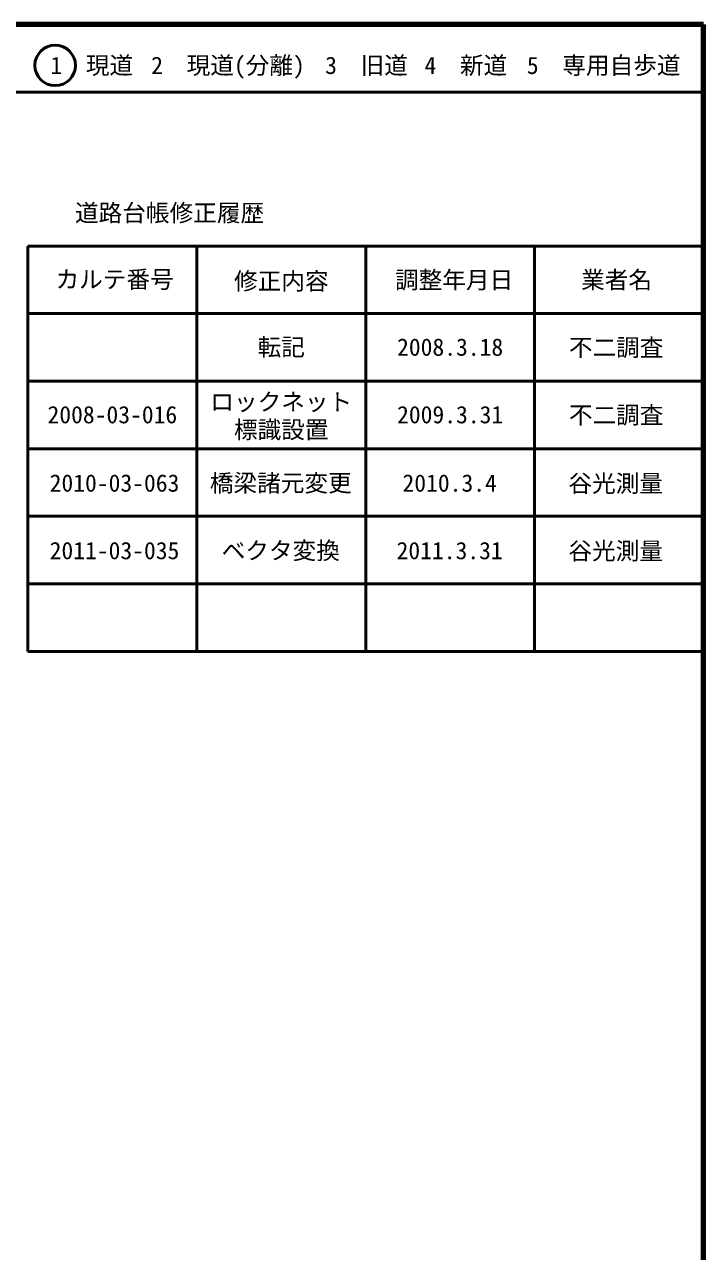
# Model space of a CAD drawing. Units: millimetres on the paper, enlarged 1000 times. Extents: x 40000 to 680000, y 20000 to 380000.
# Drawn here: x 579500 to 680000, y 198357 to 380000 of the extents above; entities that cross this region are included whole.
import ezdxf
from ezdxf.enums import TextEntityAlignment as Align

# ---------------------------------------------------------------- set-up
doc = ezdxf.new("R2010")
doc.units = ezdxf.units.MM
doc.header["$LTSCALE"] = 1000
for name, color, linetype, lineweight in [('S-TTL', 2, 'Continuous', 140), ('S-TTL-FRAM', 2, 'Continuous', 50), ('S-TTL-LINE', 7, 'Continuous', 50)]:
    doc.layers.add(name, color=color, linetype=linetype, lineweight=lineweight)
doc.layers.add('S-TTL-TXT', color=7, linetype='Continuous')
doc.styles.add('ＭＳ ゴシック', font='')
doc.styles.get('ＭＳ ゴシック').set_extended_font_data('MS Gothic')

msp = doc.modelspace()

# ---------------------------------------------------------------- linework, layer by layer
at = {"layer": 'S-TTL'}
for p, q in [((680000, 380000), (40000, 380000)), ((680000, 20000), (680000, 380000))]:
    msp.add_line(p, q, dxfattribs=at)
at = {"layer": 'S-TTL-FRAM'}
for p, q in [((580000, 347197), (580000, 287197)), ((580000, 347197), (680000, 347197)), ((580000, 287197), (680000, 287197))]:
    msp.add_line(p, q, dxfattribs=at)
at = {"layer": 'S-TTL-LINE'}
for p, q in [((40000, 370000), (680000, 370000)), ((605000, 347197), (605000, 287197)), ((630000, 347197), (630000, 287197)), ((655000, 347197), (655000, 287197)), ((580000, 337197), (680000, 337197)), ((580000, 327197), (680000, 327197)), ((580000, 317197), (680000, 317197)), ((580000, 307197), (680000, 307197)), ((580000, 297197), (680000, 297197))]:
    msp.add_line(p, q, dxfattribs=at)
msp.add_circle((584031, 373958), 3000, dxfattribs=at)

# ---------------------------------------------------------------- texts
at = {"layer": 'S-TTL-TXT', "style": 'ＭＳ ゴシック'}
for s, p in [('1\u3000現道', (589448, 373958)), ('2\u3000現道(分離)', (609619, 373958)), ('3\u3000旧道', (630121, 373958)), ('4\u3000新道', (644824, 373958)), ('5\u3000専用自歩道', (665228, 373958)), ('道路台帳修正履歴', (600968, 352113)), ('カルテ番号', (592839, 342277)), ('修正内容', (617509, 342023)), ('調整年月日', (643089, 342197)), ('業者名', (667134, 342197)), ('転記', (617500, 332245)), ('2008.3.18', (642500, 332245)), ('不二調査', (667077, 332189)), ('ロックネット', (617500, 324144)), ('2008-03-016', (592500, 322245)), ('2009.3.31', (642500, 322245)), ('不二調査', (667077, 322189)), ('標識設置', (617500, 320021)), ('2010-03-063', (592817, 312122)), ('橋梁諸元変更', (617429, 312122)), ('2010.3.4', (642429, 312122)), ('谷光測量', (667006, 312066)), ('2011-03-035', (592817, 302122)), ('ベクタ変換', (617429, 302122)), ('2011.3.31', (642429, 302122)), ('谷光測量', (667006, 302066))]:
    msp.add_text(s, height=2566, dxfattribs=at).set_placement(p, align=Align.MIDDLE_CENTER)

doc.saveas('drawing.dxf')
